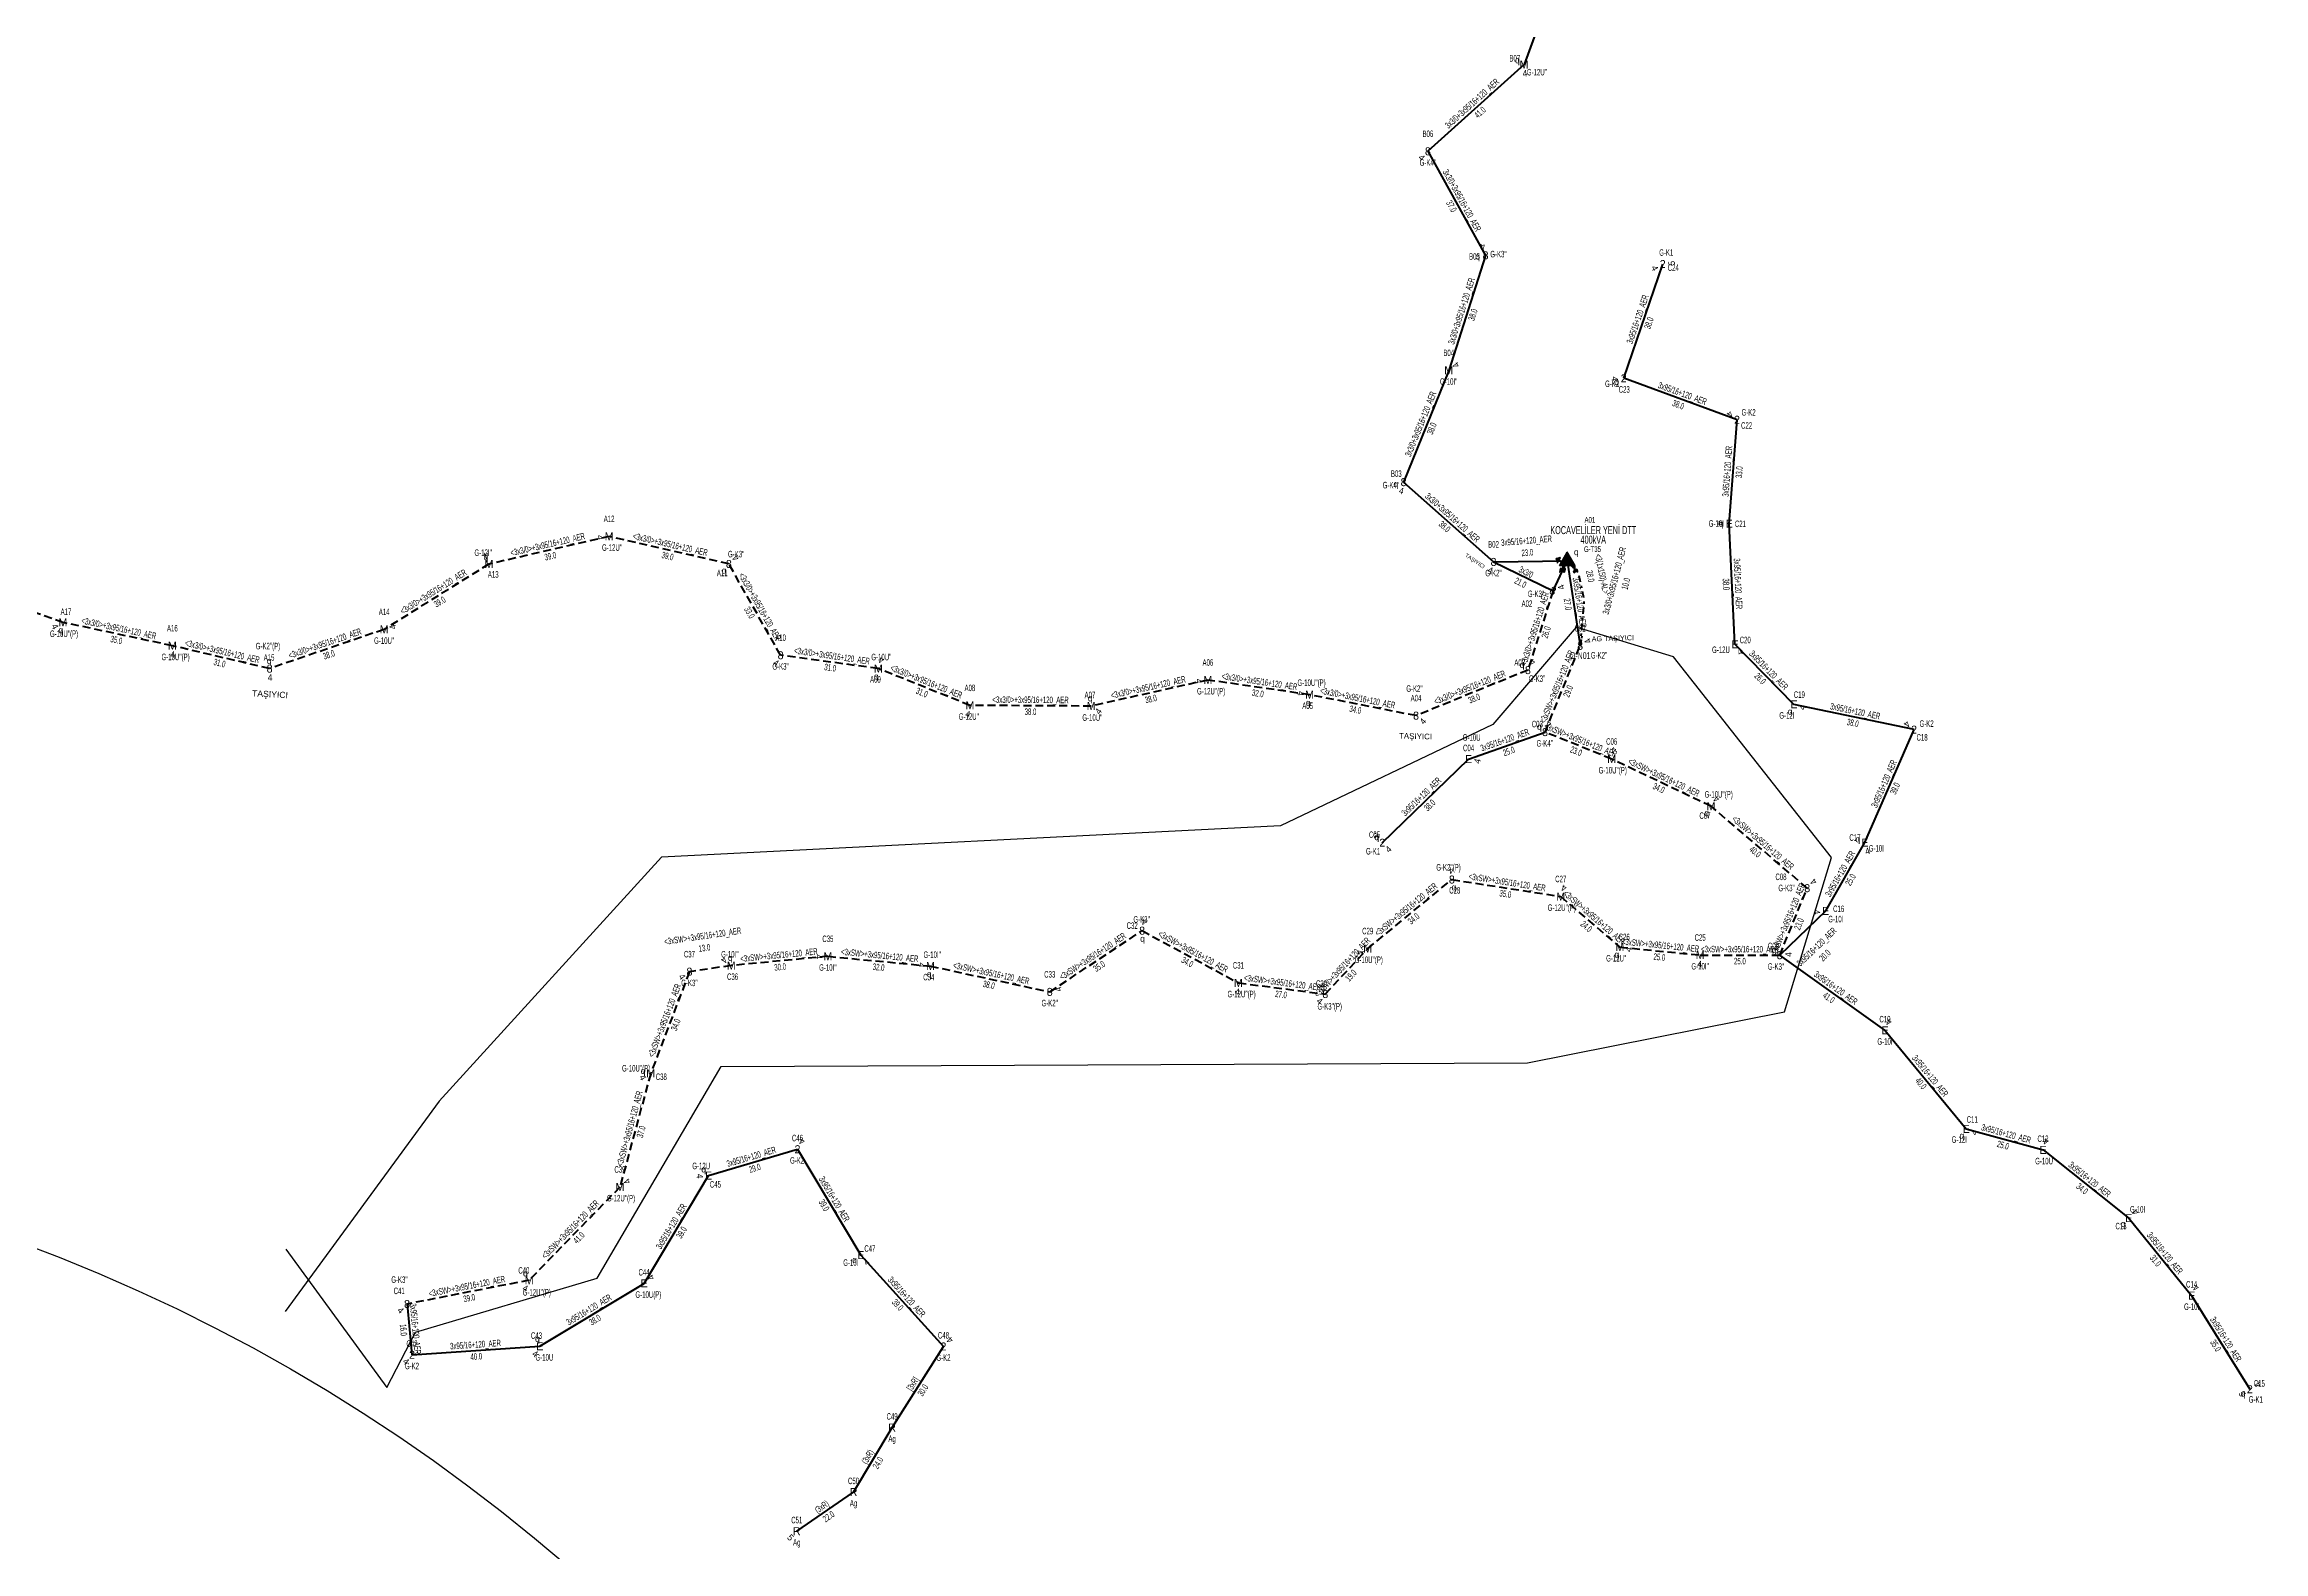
# Model space of a CAD drawing. Header units: millimetres. Extents: x 433713 to 438874, y 4028328 to 4034517.
# Drawn here: x 435345 to 436041, y 4031265 to 4031737 of the extents above; entities that cross this region are included whole.
import ezdxf
from ezdxf.enums import TextEntityAlignment as Align

# ---------------------------------------------------------------- set-up
doc = ezdxf.new("R2010")
doc.units = ezdxf.units.MM
doc.linetypes.add('DASHED', pattern=[3.75, 2.5, -1.25])
doc.linetypes.add('DASHEDXX', pattern=[5.05, 2, -1.175, 0.7, -1.175])
for name, color, linetype, lineweight in [('DIREK_AG_MEVCUT', 120, 'Continuous', 25), ('DIREK_AG_YENI', 108, 'Continuous', 25), ('DIREK_OG_YENI', 10, 'Continuous', 25), ('HAT_AG_HAVAI_BYSK', 3, 'Continuous', 50), ('HAT_AG_HAVAI_MEVCUT', 126, 'Continuous', 50), ('HAT_AG_HAVAI_YENI', 3, 'Continuous', 50), ('HAT_OG_HAVAI_ILERDE', 1, 'DASHED', 70), ('HAT_OG_HAVAI_YENI', 1, 'Continuous', 70), ('HAT_OG_YERALTI_ILERDE', 1, 'DASHEDXX', 70), ('KULLANICI', 1, 'Continuous', 25), ('NODE_OG_MEVCUT', 5, 'Continuous', 25), ('TRAFO_TADILAT_BYSK', 5, 'Continuous', 30), ('TRAFO_YENI', 5, 'Continuous', 30)]:
    doc.layers.add(name, color=color, linetype=linetype, lineweight=lineweight)
doc.styles.add('Direk', font='B_CAD')
doc.styles.get("Standard").update_dxf_attribs({"font": 'Arial'})

# ---------------------------------------------------------------- blocks, each defined once
blk = doc.blocks.new('YENI_DIREK')
h = blk.add_hatch(color=32)
h.paths.add_polyline_path([(-3.28, -0.5), (-3.07, -0.63), (-2.64, 0.1), (-1.87, -0.35), (-1.77, -0.17), (-2.54, 0.28), (-2.11, 1.01), (-2.33, 1.14)])
h.paths.add_polyline_path([(-3.42, -0.17), (-3.29, -0.25), (-2.57, 0.98), (-2.7, 1.06)])
h.paths.add_polyline_path([(-3.5, 0.29), (-3.37, 0.22), (-3.01, 0.82), (-3.14, 0.9)])
h.paths.add_polyline_path([(-3.41, 0.73), (-3.54, 0.81), (-3.62, 0.68), (-3.49, 0.61)])
h.paths.add_polyline_path([(-1.26, -1.44), (-1.46, -1.44), (-1.47, -2.34), (-2.22, -2.34), (-2.48, -3.47), (-2.38, -3.47), (-2.17, -2.54), (-1.87, -2.54), (-2.08, -3.47), (-1.98, -3.47), (-1.77, -2.54), (-1.47, -2.54), (-1.68, -3.48), (-1.58, -3.48), (-1.37, -2.54), (-1.07, -2.54), (-1.28, -3.48), (-1.18, -3.48), (-0.97, -2.54), (-0.67, -2.55), (-0.88, -3.48), (-0.78, -3.48), (-0.52, -2.35), (-1.27, -2.34)])
at = {"layer": 'TRAFO_YENI'}
for points in [[(2.31, -1.57), (2.08, -1.92), (2.04, -1.44), (1.9, -1.44), (1.98, -2.32), (2.21, -1.96), (2.27, -2.67), (2.06, -2.67), (2.36, -2.87), (2.36, -2.86), (2.6, -2.49), (2.41, -2.63)], [(2.31, -1.57), (2.08, -1.92), (2.04, -1.44), (1.9, -1.44), (1.98, -2.32), (2.21, -1.96), (2.27, -2.67), (2.06, -2.67), (2.36, -2.87), (1.94, -3.19), (2.16, -3.79), (2.22, -3.74), (2.04, -3.26), (2.22, -3.13), (2.4, -3.6), (2.46, -3.56), (2.28, -3.08), (2.46, -2.94), (2.64, -3.42), (2.69, -3.38), (2.51, -2.9), (2.69, -2.76), (2.87, -3.24), (2.93, -3.2), (2.75, -2.72), (2.93, -2.58), (3.11, -3.06), (3.17, -3.01), (2.95, -2.42), (2.36, -2.86), (2.6, -2.49), (2.41, -2.63)], [(2.93, -2.58), (3.11, -3.06), (3.17, -3.01), (2.95, -2.42), (2.36, -2.86), (2.6, -2.49), (2.41, -2.63), (2.31, -1.57), (2.08, -1.92), (2.04, -1.44), (1.9, -1.44), (1.98, -2.32), (2.21, -1.96), (2.27, -2.67), (2.06, -2.67), (2.36, -2.87), (1.94, -3.19), (2.16, -3.79), (2.22, -3.74), (2.04, -3.26), (2.22, -3.13), (2.4, -3.6), (2.46, -3.56), (2.28, -3.08), (2.46, -2.94), (2.64, -3.42), (2.69, -3.38), (2.51, -2.9), (2.69, -2.76), (2.87, -3.24), (2.93, -3.2), (2.75, -2.72)]]:
    blk.add_hatch(color=32, dxfattribs=at).paths.add_polyline_path(points)
at = {"layer": 'TRAFO_TADILAT_BYSK', "color": 32, "flags": 128}
for points in [[(-3.49, 0.61), (-3.41, 0.73), (-3.54, 0.81), (-3.62, 0.68), (-3.49, 0.61)], [(-3.37, 0.22), (-3.01, 0.82), (-3.14, 0.9), (-3.5, 0.29), (-3.37, 0.22)], [(-3.29, -0.25), (-2.57, 0.98), (-2.7, 1.06), (-3.42, -0.17), (-3.29, -0.25)], [(-1.77, -0.17), (-2.54, 0.28), (-2.11, 1.01), (-2.33, 1.14), (-3.28, -0.5), (-3.07, -0.63), (-2.64, 0.1), (-1.87, -0.35), (-1.77, -0.17)], [(-1.26, -1.44), (-1.46, -1.44), (-1.47, -2.34), (-2.22, -2.34), (-2.48, -3.47), (-2.38, -3.47), (-2.17, -2.54), (-1.87, -2.54), (-2.08, -3.47), (-1.98, -3.47), (-1.77, -2.54), (-1.47, -2.54), (-1.68, -3.48), (-1.58, -3.48), (-1.37, -2.54), (-1.07, -2.54), (-1.28, -3.48), (-1.18, -3.48), (-0.97, -2.54), (-0.67, -2.55), (-0.88, -3.48), (-0.78, -3.48), (-0.52, -2.35), (-1.27, -2.34), (-1.26, -1.44)]]:
    blk.add_lwpolyline(points, dxfattribs=at)
at = {"layer": 'TRAFO_YENI', "linetype": 'Continuous'}
for p, q in [((-2.5, -1.44), (0, 2.89)), ((2.5, -1.44), (0, 2.89)), ((-2.5, -1.44), (2.5, -1.44))]:
    blk.add_line(p, q, dxfattribs=at)
at = {"layer": 'TRAFO_YENI', "color": 32, "flags": 128}
blk.add_lwpolyline([(1.9, -1.44), (2.04, -1.44), (2.08, -1.92), (2.31, -1.57), (2.41, -2.63), (2.6, -2.49), (2.36, -2.86), (2.95, -2.42), (3.17, -3.01), (3.11, -3.06), (2.93, -2.58), (2.75, -2.72), (2.93, -3.2), (2.87, -3.24), (2.69, -2.76), (2.51, -2.9), (2.69, -3.38), (2.64, -3.42), (2.46, -2.94), (2.28, -3.08), (2.46, -3.56), (2.4, -3.6), (2.22, -3.13), (2.04, -3.26), (2.22, -3.74), (2.16, -3.79), (1.94, -3.19), (2.36, -2.87), (2.06, -2.67), (2.27, -2.67), (2.21, -1.96), (1.98, -2.32), (1.9, -1.44)], dxfattribs=at)
at = {"layer": 'TRAFO_YENI', "linetype": 'Continuous'}
for points in [[(-2.5, -1.44), (0, -1.44), (0, 2.89)], [(0, -1.44), (0, 2.89), (2.5, -1.44)]]:
    blk.add_solid(points, dxfattribs=at)

msp = doc.modelspace()

# ---------------------------------------------------------------- linework, layer by layer
at = {"layer": 'HAT_AG_HAVAI_BYSK'}
msp.add_line((435610.776862, 4031303.51008), (435626.89008, 4031328.940411), dxfattribs=at)
at = {"layer": 'HAT_AG_HAVAI_MEVCUT'}
for p, q in [((435598.690147, 4031283.304045), (435610.776862, 4031303.51008)), ((435580.883002, 4031271.0328), (435598.690147, 4031283.304045))]:
    msp.add_line(p, q, dxfattribs=at)
at = {"layer": 'HAT_AG_HAVAI_YENI'}
for p, q in [((435840.228953, 4031632.463545), (435852.461, 4031668.271)), ((435875.769648, 4031619.453264), (435840.228953, 4031632.463545)), ((435873.324898, 4031586.877633), (435875.769648, 4031619.453264)), ((435875.113, 4031549.061), (435873.324898, 4031586.877633)), ((435799.399968, 4031574.896205), (435822.537, 4031575.188)), ((435822.537, 4031575.188), (435826.555, 4031548.589)), ((435893.626, 4031530.227), (435875.113, 4031549.061)), ((435931.276508, 4031522.309529), (435893.626, 4031530.227)), ((435915.868, 4031486.906), (435931.276508, 4031522.309529)), ((435791.573, 4031513.075), (435815.55, 4031521.531)), ((435764.507, 4031486.866), (435791.573, 4031513.075)), ((435903.582317, 4031465.483836), (435915.868, 4031486.906)), ((435903.582317, 4031465.483836), (435889.136, 4031451.597)), ((435922.161275, 4031428.057178), (435889.136, 4031451.597)), ((435922.161275, 4031428.057178), (435947.637, 4031397.161)), ((435947.637, 4031397.161), (435971.724, 4031390.56)), ((435553.222, 4031382.526), (435581.110219, 4031390.776892)), ((435581.110219, 4031390.776892), (435600.995974, 4031357.572331)), ((435971.724, 4031390.56), (435998.643157, 4031369.163194)), ((435532.989, 4031348.723), (435553.222, 4031382.526)), ((435998.643157, 4031369.163194), (436018.334055, 4031344.913624)), ((435600.995974, 4031357.572331), (435626.89008, 4031328.940411)), ((435500.294, 4031329.019), (435532.989, 4031348.723)), ((435458.641, 4031342.252), (435460.19695, 4031326.329318)), ((436018.334055, 4031344.913624), (436036.611, 4031315.52)), ((435460.19695, 4031326.329318), (435500.294, 4031329.019))]:
    msp.add_line(p, q, dxfattribs=at)
at = {"layer": 'HAT_OG_HAVAI_ILERDE'}
for p, q in [((435522.022, 4031582.894), (435484.342, 4031574.202)), ((435559.589206, 4031574.247492), (435522.022, 4031582.894)), ((435484.342, 4031574.202), (435451.472, 4031553.727)), ((435575.802, 4031545.635), (435559.589206, 4031574.247492)), ((435350.73, 4031555.913), (435314.485949, 4031568.922673)), ((435818.049, 4031565.846), (435810.177, 4031540.975)), ((435385.055, 4031548.611), (435350.73, 4031555.913)), ((435451.472, 4031553.727), (435415.548, 4031541.439)), ((435415.548, 4031541.439), (435385.055, 4031548.611)), ((435606.453, 4031541.45), (435575.802, 4031545.635)), ((435815.55, 4031521.531), (435826.555, 4031548.589)), ((435635.185, 4031529.913), (435606.453, 4031541.45)), ((435709.82, 4031537.859), (435673.197, 4031529.697)), ((435741.686, 4031533.246), (435709.82, 4031537.859)), ((435810.177, 4031540.975), (435775.09, 4031526.692)), ((435673.197, 4031529.697), (435635.185, 4031529.913)), ((435775.09, 4031526.692), (435741.686, 4031533.246)), ((435836.458, 4031513.093), (435815.55, 4031521.531)), ((435867.607068, 4031498.279555), (435836.458, 4031513.093)), ((435897.779, 4031472.614), (435867.607068, 4031498.279555)), ((435759.937, 4031453.671), (435786.323, 4031475.322)), ((435786.323, 4031475.322), (435820.473, 4031469.998)), ((435820.473, 4031469.998), (435839.017, 4031454.123)), ((435889.136, 4031451.597), (435897.779, 4031472.614)), ((435660.217, 4031440.097), (435689.194, 4031459.3)), ((435689.194, 4031459.3), (435719.381, 4031442.92)), ((435746.634, 4031439.416), (435759.937, 4031453.671)), ((435839.017, 4031454.123), (435864.196, 4031451.644)), ((435547.219, 4031446.424), (435535.064, 4031414.566)), ((435560.332077, 4031448.342814), (435547.219, 4031446.424)), ((435590.635, 4031451.246), (435560.332077, 4031448.342814)), ((435590.635, 4031451.246), (435622.807, 4031448.188)), ((435622.807, 4031448.188), (435660.217, 4031440.097)), ((435864.196, 4031451.644), (435889.136, 4031451.597)), ((435719.381, 4031442.92), (435746.634, 4031439.416)), ((435535.064, 4031414.566), (435525.423, 4031378.933)), ((435525.423, 4031378.933), (435496.952, 4031349.716)), ((435496.952, 4031349.716), (435458.641, 4031342.252))]:
    msp.add_line(p, q, dxfattribs=at)
at = {"layer": 'HAT_OG_HAVAI_YENI'}
for p, q in [((435819.519, 4031759.771), (435808.97, 4031730.82)), ((435808.97, 4031730.82), (435778.809943, 4031703.60937)), ((435778.809943, 4031703.60937), (435796.895, 4031670.989)), ((435796.895, 4031670.989), (435785.343932, 4031634.938793)), ((435785.343932, 4031634.938793), (435771.183, 4031599.893)), ((435771.183, 4031599.893), (435799.399968, 4031574.896205)), ((435799.399968, 4031574.896205), (435818.049, 4031565.846)), ((435818.049, 4031565.846), (435822.537, 4031575.188))]:
    msp.add_line(p, q, dxfattribs=at)
at = {"layer": 'HAT_OG_YERALTI_ILERDE', "flags": 128}
for points in [[(435826.577516, 4031548.574906), (435827.894418, 4031562.795694), (435826.152705, 4031571.255174), (435822.537, 4031575.188)], [(435826.577516, 4031548.574906), (435827.146421, 4031551.668329), (435826.555, 4031548.589)]]:
    msp.add_lwpolyline(points, dxfattribs=at)
at = {"layer": 'KULLANICI', "flags": 128}
msp.add_lwpolyline([(435420.630577, 4031359.423627), (435452.303609, 4031316.061739), (435461.353046, 4031333.406494), (435518.289091, 4031350.37419), (435557.126261, 4031416.736732), (435810.087089, 4031417.852853), (435890.700567, 4031433.820697), (435905.425983, 4031482.23608), (435855.887651, 4031545.105933), (435825.321257, 4031554.476652), (435799.21711, 4031523.910258), (435732.536975, 4031492.117025), (435538.451385, 4031482.345764), (435468.733941, 4031405.852734), (435420.470274, 4031339.867251)], dxfattribs=at)
at = {"layer": 'KULLANICI'}
msp.add_circle((435146.483852, 4030841.631319), 553.666974, dxfattribs=at)

# ---------------------------------------------------------------- block references
at = {"layer": 'TRAFO_YENI'}
msp.add_blockref('YENI_DIREK', (435822.537, 4031575.188), dxfattribs=at)

# ---------------------------------------------------------------- texts
at = {"layer": 'DIREK_AG_MEVCUT', "width": 0.53}
for s, p in [('C49', (435610.776862, 4031307.01008)), ('Ag', (435610.776862, 4031300.01008)), ('C50', (435598.690147, 4031286.804045)), ('Ag', (435598.690147, 4031279.804045)), ('C51', (435580.883002, 4031274.5328)), ('Ag', (435580.883002, 4031267.5328))]:
    msp.add_text(s, height=2.05, dxfattribs=at).set_placement(p, align=Align.MIDDLE_CENTER)
at = {"layer": 'DIREK_AG_MEVCUT', "style": 'Direk'}
for p in [(435610.776862, 4031303.51008), (435598.690147, 4031283.304045), (435580.883002, 4031271.0328)]:
    msp.add_text('R', height=2.5, dxfattribs=at).set_placement(p, align=Align.MIDDLE_CENTER)
at = {"layer": 'DIREK_AG_MEVCUT', "color": 32, "style": 'Direk'}
msp.add_text('5', height=2, rotation=315.000001, dxfattribs=at).set_placement((435578.903103, 4031269.052901), align=Align.MIDDLE_CENTER)
at = {"layer": 'DIREK_AG_YENI', "style": 'Direk'}
for s, p in [('2', (435852.461, 4031668.271)), ('2', (435840.228953, 4031632.463545)), ('2', (435875.769648, 4031619.453264)), ('E', (435873.324898, 4031586.877633)), ('E', (435875.113, 4031549.061)), ('E', (435893.626, 4031530.227)), ('2', (435931.276508, 4031522.309529)), ('E', (435791.573, 4031513.075)), ('2', (435764.507, 4031486.866)), ('E', (435915.868, 4031486.906)), ('E', (435903.582317, 4031465.483836)), ('E', (435922.161275, 4031428.057178)), ('E', (435947.637, 4031397.161)), ('2', (435581.110219, 4031390.776892)), ('E', (435971.724, 4031390.56)), ('E', (435553.222, 4031382.526)), ('E', (435998.643157, 4031369.163194)), ('E', (435600.995974, 4031357.572331)), ('E', (435532.989, 4031348.723)), ('E', (436018.334055, 4031344.913624)), ('2', (435460.19695, 4031326.329318)), ('E', (435500.294, 4031329.019)), ('2', (435626.89008, 4031328.940411)), ('2', (436036.611, 4031315.52))]:
    msp.add_text(s, height=2.5, dxfattribs=at).set_placement(p, align=Align.MIDDLE_CENTER)
at = {"layer": 'DIREK_AG_YENI', "width": 0.53}
for s, p in [('G-K1', (435853.567527, 4031671.881148)), ('C24', (435855.773069, 4031667.139541)), ('G-K2', (435836.597346, 4031630.730054)), ('C23', (435840.394153, 4031628.967446)), ('G-K2', (435879.400032, 4031621.79298)), ('C22', (435878.777713, 4031617.663978)), ('G-10I', (435869.269398, 4031586.933724)), ('C21', (435876.824564, 4031586.82923)), ('C20', (435878.337944, 4031550.42105)), ('G-12U', (435870.723595, 4031547.352075)), ('C19', (435895.305935, 4031533.297475)), ('G-12I', (435891.401468, 4031526.777475)), ('G-K2', (435935.219955, 4031524.210495)), ('C04', (435791.573, 4031516.575)), ('G-10U', (435792.52849, 4031519.866096)), ('C18', (435933.80958, 4031519.894255)), ('C05', (435762.072263, 4031489.38037)), ('C17', (435912.740573, 4031488.47737)), ('G-K1', (435761.617426, 4031484.190689)), ('G-10I', (435919.439309, 4031485.111603)), ('C16', (435907.636819, 4031466.151196)), ('G-10I', (435906.735819, 4031462.925791)), ('C10', (435922.161275, 4031431.557178)), ('G-10I', (435922.161275, 4031424.557178)), ('C11', (435949.538578, 4031400.099367)), ('C46', (435581.110219, 4031394.276892)), ('G-12I', (435945.469701, 4031393.812034)), ('C12', (435971.724, 4031394.06)), ('G-12U', (435550.896601, 4031385.525064)), ('G-K2', (435580.983457, 4031387.276892)), ('G-10U', (435972.06121, 4031387.06)), ('C45', (435555.366648, 4031379.760049)), ('G-10I', (436001.380167, 4031371.928893)), ('C13', (435996.18122, 4031366.675451)), ('G-10I', (435597.824199, 4031355.223527)), ('C47', (435603.808703, 4031359.65525)), ('C44', (435532.989, 4031352.223)), ('C14', (436018.334055, 4031348.413624)), ('G-10U(P)', (435534.337925, 4031345.223)), ('G-10I', (436018.334055, 4031341.413624)), ('C42', (435460.19695, 4031329.829318)), ('C43', (435499.24405, 4031332.357803)), ('C48', (435626.89008, 4031332.440411)), ('G-K2', (435460.19695, 4031322.829318)), ('G-10U', (435501.73119, 4031325.521103)), ('G-K2', (435626.89008, 4031325.440411)), ('C15', (436039.583262, 4031317.36815)), ('G-K1', (436038.466616, 4031312.331868))]:
    msp.add_text(s, height=2.05, dxfattribs=at).set_placement(p, align=Align.MIDDLE_CENTER)
at = {"layer": 'DIREK_AG_YENI', "color": 32, "style": 'Direk'}
for s, rotation, p in [('5', 95.004471, (435855.250326, 4031668.515254)), ('4', 297.049486, (435849.967281, 4031666.997672)), ('4', 273.328134, (435837.433675, 4031632.300993)), ('4', 231.34751, (435873.582992, 4031621.202131)), ('4', 267.457849, (435870.527654, 4031587.001825)), ('4', 392.889993, (435876.633478, 4031546.709799)), ('4', 429.720104, (435896.25243, 4031529.256502)), ('4', 231.930551, (435929.07217, 4031524.036054)), ('4', 436.752343, (435794.298488, 4031512.43335)), ('5', 223.115886, (435762.593267, 4031488.909924)), ('4', 403.436723, (435766.432149, 4031484.832824)), ('4', 376.744215, (435916.674679, 4031484.224719)), ('4', 277.017171, (435900.80329, 4031465.141769)), ('4', 514.7538, (435923.3555, 4031430.589731)), ('4', 510.458407, (435582.490773, 4031393.212886)), ('4', 425.882674, (435950.19259, 4031396.016902)), ('4', 520.760211, (435972.646663, 4031393.203614)), ('4', 273.4431, (435550.427054, 4031382.35784)), ('4', 492.187838, (436000.717809, 4031371.043572)), ('4', 399.32335, (435602.770323, 4031355.406301)), ('4', 490.087064, (435535.131187, 4031350.526063)), ('4', 510.936668, (436019.694228, 4031347.361058)), ('4', 328.087015, (435498.813834, 4031326.642215)), ('4', 495.000001, (435628.869979, 4031330.92031)), ('4', 317.790441, (435458.315786, 4031324.255379)), ('5', 300.61913, (436034.201398, 4031314.093879)), ('4', 481.037191, (436039.010132, 4031316.963664))]:
    msp.add_text(s, height=2, rotation=rotation, dxfattribs=at).set_placement(p, align=Align.MIDDLE_CENTER)
at = {"layer": 'DIREK_AG_YENI', "color": 4, "style": 'Direk'}
for p in [(435837.972804, 4031631.386607), (435870.825137, 4031586.912207), (435892.426047, 4031528.033803), (435762.767902, 4031488.661979), (435913.634124, 4031488.028407), (435946.27873, 4031395.062166), (435551.690108, 4031384.501679), (435996.884631, 4031367.386235), (435598.986881, 4031356.084532), (435499.544036, 4031331.403859), (436034.487956, 4031314.199893)]:
    msp.add_text('q', height=2, dxfattribs=at).set_placement(p, align=Align.MIDDLE_CENTER)
at = {"layer": 'DIREK_OG_YENI', "width": 0.53}
for s, p in [('B07', (435806.064927, 4031732.772063)), ("G-12U''", (435813.006552, 4031728.419405)), ('B06', (435778.809943, 4031709.10937)), ("G-K4''", (435778.809943, 4031700.10937)), ('B05', (435793.41144, 4031670.650163)), ("G-K3''", (435800.96022, 4031671.384414)), ('B04', (435785.343932, 4031640.438793)), ("G-10I''", (435785.343932, 4031631.438793)), ("G-K4''", (435767.219491, 4031598.961147)), ('B03', (435768.904634, 4031602.549887)), ('A12', (435522.022, 4031588.394)), ("G-12I''", (435482.526645, 4031577.778658)), ("G-12U''", (435522.949943, 4031579.394)), ("G-K3''", (435561.891304, 4031577.334652)), ('B02', (435799.399968, 4031580.396205)), ('A13', (435485.678802, 4031570.96735)), ('A11', (435557.496934, 4031571.441712)), ("G-K2''", (435799.399968, 4031571.396205)), ("G-K3''", (435812.731879, 4031564.887356)), ('A17', (435351.687558, 4031559.279464)), ('A14', (435451.472, 4031559.227)), ('A02', (435809.880848, 4031561.802634)), ("G-10U''(P)", (435351.074085, 4031552.380307)), ('A16', (435385.055, 4031554.111)), ("G-10U''", (435451.472, 4031550.227)), ('A10', (435575.802, 4031551.135)), ('C02', (435826.555, 4031554.089)), ("G-10U''(P)", (435386.066715, 4031545.111)), ("G-K2''(P)", (435415.033167, 4031548.504208)), ('A15', (435415.37553, 4031544.934748)), ("G-K3''", (435575.802, 4031542.135)), ("G-10U''", (435607.412045, 4031545.073148)), ('A06', (435709.82, 4031543.359)), ('A03', (435807.605075, 4031543.348858)), ("G-K2''", (435832.512378, 4031545.622349)), ('A09', (435605.557396, 4031538.066526)), ('A08', (435635.185, 4031535.413)), ("G-10U''(P)", (435742.329937, 4031537.025556)), ("G-K2''", (435774.610831, 4031535.171213)), ("G-K3''", (435813.065984, 4031538.308501)), ('A07', (435672.823911, 4031533.177058)), ("G-12U''(P)", (435710.831715, 4031534.359)), ('A05', (435741.098163, 4031529.795718)), ('A04', (435775.09, 4031532.192)), ("G-12U''", (435634.84779, 4031526.413)), ("G-10U''", (435673.581098, 4031526.114249)), ('C03', (435813.134258, 4031524.063625)), ("G-K4''", (435815.471693, 4031518.015667)), ('C06', (435836.458, 4031518.593)), ("G-10U''(P)", (435836.79521, 4031509.593)), ("G-10U''(P)", (435870.023022, 4031502.012637)), ('C07', (435865.705451, 4031495.341213)), ("G-K2''(P)", (435785.281461, 4031479.140964)), ('C27', (435820.473, 4031475.498)), ('C08', (435889.551204, 4031476.17261)), ("G-K3''", (435891.3077, 4031472.673215)), ('C28', (435787.243914, 4031471.945327)), ("G-12U''(P)", (435820.81021, 4031466.498)), ('C32', (435686.074723, 4031460.887487)), ("G-K3''", (435689.038501, 4031462.828611)), ('C29', (435759.937, 4031459.171)), ('C37', (435547.219, 4031451.924)), ("G-10I''", (435559.901178, 4031451.904245)), ('C35', (435590.635, 4031456.746)), ("G-10I''", (435623.360565, 4031451.756859)), ('C26', (435840.389866, 4031457.342509)), ('C25', (435864.196, 4031457.144)), ('C09', (435887.190574, 4031454.506522)), ('C36', (435560.752478, 4031444.868154)), ("G-10I''", (435590.635, 4031447.746)), ('C34', (435622.27053, 4031444.729359)), ('C33', (435660.217, 4031445.597)), ('C31', (435719.381, 4031448.42)), ("G-10U''(P)", (435760.27421, 4031450.171)), ("G-12U''", (435837.869387, 4031450.640938)), ("G-10I''", (435864.196, 4031448.144)), ("G-K3''", (435887.998407, 4031448.052707)), ("G-K3''", (435547.219, 4031442.924)), ("G-12U''(P)", (435720.392715, 4031439.42)), ('C30', (435745.446947, 4031442.708553)), ("G-K2''", (435660.217, 4031436.597)), ("G-K3''(P)", (435748.021472, 4031435.567539)), ("G-10U''(P)", (435530.496956, 4031416.160561)), ('C38', (435538.392484, 4031413.483782)), ('C39', (435525.423, 4031384.433)), ("G-12U''(P)", (435525.76021, 4031375.433)), ("G-K3''", (435456.283598, 4031349.891882)), ('C40', (435495.288253, 4031352.795277)), ('C41', (435456.191151, 4031346.365293)), ("G-12U''(P)", (435499.346665, 4031345.908044))]:
    msp.add_text(s, height=2.05, dxfattribs=at).set_placement(p, align=Align.MIDDLE_CENTER)
at = {"layer": 'DIREK_OG_YENI', "color": 4, "style": 'Direk'}
for p in [(435806.894948, 4031732.214331), (435794.406743, 4031670.746973), (435768.749356, 4031599.320831), (435483.387142, 4031576.512464), (435558.094726, 4031572.243364), (435350.04603, 4031553.508383), (435415.424807, 4031543.935963), (435808.339911, 4031542.670613), (435605.813283, 4031539.033233), (435672.930508, 4031532.182756), (435741.266116, 4031530.781513), (435813.782233, 4031523.298767), (435866.24877, 4031496.180739), (435786.980796, 4031472.910091), (435689.304063, 4031456.802424), (435887.368233, 4031453.364767), (435560.031791, 4031450.824714), (435622.423807, 4031445.717542), (435838.036382, 4031451.823351), (435745.786105, 4031441.767824), (435532.686512, 4031415.339013), (435495.763609, 4031351.915484)]:
    msp.add_text('q', height=2, dxfattribs=at).set_placement(p, align=Align.MIDDLE_CENTER)
at = {"layer": 'DIREK_OG_YENI', "style": 'Direk'}
for s, p in [('M', (435808.97, 4031730.82)), ('8', (435778.809943, 4031703.60937)), ('8', (435796.895, 4031670.989)), ('M', (435785.343932, 4031634.938793)), ('8', (435771.183, 4031599.893)), ('M', (435522.022, 4031582.894)), ('M', (435484.342, 4031574.202)), ('8', (435559.589206, 4031574.247492)), ('8', (435799.399968, 4031574.896205)), ('M', (435350.73, 4031555.913)), ('M', (435451.472, 4031553.727)), ('M', (435385.055, 4031548.611)), ('8', (435575.802, 4031545.635)), ('8', (435826.555, 4031548.589)), ('8', (435415.548, 4031541.439)), ('M', (435606.453, 4031541.45)), ('M', (435709.82, 4031537.859)), ('8', (435810.177, 4031540.975)), ('M', (435635.185, 4031529.913)), ('M', (435673.197, 4031529.697)), ('M', (435741.686, 4031533.246)), ('8', (435775.09, 4031526.692)), ('8', (435815.55, 4031521.531)), ('M', (435836.458, 4031513.093)), ('M', (435867.607068, 4031498.279555)), ('8', (435786.323, 4031475.322)), ('8', (435897.779, 4031472.614)), ('M', (435820.473, 4031469.998)), ('8', (435689.194, 4031459.3)), ('M', (435759.937, 4031453.671)), ('M', (435839.017, 4031454.123)), ('M', (435864.196, 4031451.644)), ('8', (435889.136, 4031451.597)), ('8', (435547.219, 4031446.424)), ('M', (435560.332077, 4031448.342814)), ('M', (435590.635, 4031451.246)), ('M', (435622.807, 4031448.188)), ('8', (435660.217, 4031440.097)), ('M', (435719.381, 4031442.92)), ('8', (435746.634, 4031439.416)), ('M', (435535.064, 4031414.566)), ('M', (435525.423, 4031378.933)), ('M', (435496.952, 4031349.716)), ('8', (435458.641, 4031342.252))]:
    msp.add_text(s, height=2.5, dxfattribs=at).set_placement(p, align=Align.MIDDLE_CENTER)
at = {"layer": 'DIREK_OG_YENI', "color": 32, "style": 'Direk'}
for rotation, p in [(365.658231, (435809.246064, 4031728.033642)), (315.000001, (435776.830044, 4031701.629471)), (197.279984, (435796.063284, 4031673.662621)), (486.116853, (435787.605818, 4031636.589208)), (345.846696, (435770.498352, 4031597.177994)), (276.494866, (435519.23997, 4031582.57728)), (197.721921, (435483.489687, 4031576.869126)), (491.412709, (435561.689107, 4031576.099631)), (339.231486, (435798.407107, 4031572.278148)), (473.388296, (435820.61894, 4031566.957489)), (297.188348, (435348.239374, 4031554.633632)), (465.959564, (435454.164077, 4031554.496885)), (481.50276, (435828.942322, 4031550.052111)), (362.056486, (435385.155477, 4031545.812803)), (329.768671, (435574.392221, 4031543.215801)), (521.648255, (435607.334579, 4031544.107596)), (509.865039, (435811.582708, 4031543.396567)), (362.82402, (435415.685952, 4031538.6424)), (276.281962, (435707.036813, 4031537.55262)), (261.047046, (435738.920114, 4031533.681746)), (346.309715, (435634.522314, 4031527.19255)), (414.341547, (435675.472018, 4031528.064734)), (410.524651, (435777.251315, 4031524.911911)), (517.944504, (435816.601413, 4031524.126098)), (527.283077, (435837.074376, 4031515.824315)), (503.35209, (435869.278377, 4031500.526047)), (543.197372, (435786.166828, 4031478.117641)), (519.71687, (435821.443647, 4031472.624375)), (495.000001, (435899.758899, 4031474.593899)), (527.01937, (435689.822941, 4031462.028449)), (293.488949, (435757.369016, 4031452.554998)), (435.64152, (435841.729537, 4031453.428634)), (232.611795, (435558.107366, 4031450.043009)), (272.736274, (435587.838192, 4031451.112331)), (262.8763, (435620.028614, 4031448.535233)), (357.188724, (435864.05867, 4031448.84737)), (454.194083, (435891.928502, 4031451.801779)), (304.558091, (435544.913056, 4031444.835724)), (466.765553, (435662.897981, 4031440.904677)), (353.819002, (435719.079525, 4031440.136277)), (321.249418, (435744.881392, 4031437.232341)), (298.424917, (435532.601563, 4031413.233181)), (487.430583, (435527.646453, 4031380.634839)), (334.70343, (435495.75555, 4031347.184497)), (315.000001, (435456.661101, 4031340.272101))]:
    msp.add_text('4', height=2, rotation=rotation, dxfattribs=at).set_placement(p, align=Align.MIDDLE_CENTER)
at = {"layer": 'DIREK_OG_YENI', "style": 'Direk'}
msp.add_text('8', height=2.5, rotation=336.628918, dxfattribs=at).set_placement((435818.049, 4031565.846), align=Align.MIDDLE_CENTER)
at = {"layer": 'HAT_AG_HAVAI_BYSK', "lineweight": 30, "width": 0.53}
msp.add_text('[3xR]', height=2.05, rotation=57.640753, dxfattribs=at).set_placement((435618.115469, 4031316.680188), align=Align.CENTER)
msp.add_text('30.0', height=2.05, rotation=57.640753, dxfattribs=at).set_placement((435619.551474, 4031315.770303), align=Align.TOP_CENTER)
at = {"layer": 'HAT_AG_HAVAI_MEVCUT', "lineweight": 30, "width": 0.53}
for rotation, p in [(59.113254, (435604.004049, 4031293.843404)), (34.571472, (435589.304256, 4031277.868328))]:
    msp.add_text('(3xR)', height=2.05, rotation=rotation, dxfattribs=at).set_placement(p, align=Align.CENTER)
for s, rotation, p in [('24.0', 59.113254, (435605.462961, 4031292.970721)), ('22.0', 34.571472, (435590.268893, 4031276.468516))]:
    msp.add_text(s, height=2.05, rotation=rotation, dxfattribs=at).set_placement(p, align=Align.TOP_CENTER)
at = {"layer": 'HAT_AG_HAVAI_YENI', "lineweight": 30, "width": 0.53}
for rotation, p in [(71.138954, (435845.540843, 4031650.642143)), (339.893982, (435858.291495, 4031626.756604)), (85.708088, (435873.699657, 4031603.229061, 217937.884824)), (4.651271, (435809.808156, 4031580.548837)), (272.707127, (435875.068001, 4031568.009463, 217936.662449)), (278.590059, (435825.386465, 4031562.015459)), (314.507658, (435884.975553, 4031540.240022, 217937.5565)), (348.123978, (435912.626049, 4031527.100238, 217946.81287)), (19.426284, (435803.278795, 4031518.10461)), (66.48011, (435922.792871, 4031504.946972, 217965.638254)), (44.078163, (435777.448845, 4031500.581375, 217895.7865)), (60.165584, (435908.987812, 4031476.617789, 217957.934)), (403.87005, (435901.418824, 4031453.504567)), (324.519303, (435906.142218, 4031440.519147)), (309.507597, (435935.554947, 4031413.149842, 217973.8185)), (344.674176, (435959.90523, 4031394.68019, 217985.862068)), (16.480654, (435566.924856, 4031387.466623, 217790.555109)), (321.520493, (435985.712546, 4031380.526921, 217999.321579)), (300.916812, (435591.782323, 4031374.611335, 217800.497987)), (59.09754, (435542.376048, 4031366.06114, 217776.610884)), (309.076951, (436009.148461, 4031357.574218, 218009.167028)), (312.125528, (435614.573452, 4031343.826515, 217813.44504)), (31.075598, (435516.202839, 4031339.599115, 217766.4945)), (275.580879, (435460.264985, 4031334.373336)), (301.873313, (436028.19425, 4031330.665819, 218018.305387)), (3.837883, (435480.188664, 4031328.522353, 217750.147083))]:
    msp.add_text('3x95/16+120_AER', height=2.05, rotation=rotation, dxfattribs=at).set_placement(p, align=Align.CENTER)
for s, rotation, p in [('38.0', 71.138954, (435847.149562, 4031650.092577)), ('38.0', 339.893982, (435857.707106, 4031625.160205)), ('33.0', 85.708088, (435875.39489, 4031603.101836, 217937.884824)), ('23.0', 4.651271, (435809.946011, 4031578.854436)), ('38.0', 272.707127, (435873.369898, 4031567.92917, 217936.662449)), ('27.0', 278.590059, (435823.705535, 4031561.761541)), ('26.0', 314.507658, (435883.763186, 4031539.048314, 217937.5565)), ('38.0', 348.123978, (435912.276198, 4031525.436626, 217946.81287)), ('25.0', 19.426284, (435803.844205, 4031516.50139)), ('39.0', 66.48011, (435924.351638, 4031504.268557, 217965.638254)), ('38.0', 44.078163, (435778.631431, 4031499.360109, 217895.7865)), ('25.0', 60.165584, (435910.462505, 4031475.772047, 217957.934)), ('20.0', 403.87005, (435902.596966, 4031452.279014)), ('41.0', 324.519303, (435905.155489, 4031439.134818)), ('40.0', 309.507597, (435934.243328, 4031412.068335, 217973.8185)), ('25.0', 344.674176, (435959.455906, 4031393.040645, 217985.862068)), ('29.0', 16.480654, (435567.407131, 4031385.836467, 217790.555109)), ('34.0', 321.520493, (435984.654747, 4031379.196108, 217999.321579)), ('39.0', 300.916812, (435590.323869, 4031373.737887, 217800.497987)), ('39.0', 59.09754, (435543.834721, 4031365.188058, 217776.610884)), ('31.0', 309.076951, (436007.828751, 4031356.5026, 218009.167028)), ('39.0', 312.125528, (435613.312601, 4031342.686227, 217813.44504)), ('16.0', 275.580879, (435458.573043, 4031334.208009)), ('38.0', 31.075598, (435517.080326, 4031338.143087, 217766.4945)), ('35.0', 301.873313, (436026.75058, 4031329.768146, 218018.305387)), ('40.0', 3.837883, (435480.302451, 4031326.826166, 217750.147083))]:
    msp.add_text(s, height=2.05, rotation=rotation, dxfattribs=at).set_placement(p, align=Align.TOP_CENTER)
at = {"layer": 'HAT_OG_HAVAI_ILERDE', "lineweight": 30, "width": 0.53}
for s, rotation, p in [('<3x3/0>+3x95/16+120_AER', 372.989495, (435502.991128, 4031579.376055, 217742.171095)), ('<3x3/0>+3x95/16+120_AER', 347.038813, (435540.996341, 4031579.398951, 217761.01109)), ('<3x3/0>+3x95/16+120_AER', 391.918725, (435467.457807, 4031564.686043, 217725.736121)), ('<3x3/0>+3x95/16+120_AER', 299.53734, (435568.435133, 4031560.360288, 217779.794603)), ('<3x3/0>+3x95/16+120_AER', 432.437963, (435813.302667, 4031553.666901)), ('<3x3/0>+3x95/16+120_AER', 347.989742, (435368.069311, 4031553.093176, 217675.364838)), ('<3x3/0>+3x95/16+120_AER', 378.883262, (435433.234867, 4031548.387491)), ('<3x3/0>+3x95/16+120_AER', 346.765291, (435400.496199, 4031545.852181, 217692.527599)), ('<3x3/0>+3x95/16+120_AER', 351.725021, (435591.768305, 4031544.445053, 217788.419548)), ('<3xSW>+3x95/16+120_AER', 67.865956, (435820.265021, 4031535.380401)), ('<3x3/0>+3x95/16+120_AER', 338.121438, (435621.13582, 4031536.470251, 217803.226422)), ('<3x3/0>+3x95/16+120_AER', 372.564074, (435691.323565, 4031534.607968, 217836.598706)), ('<3x3/0>+3x95/16+120_AER', 351.762736, (435725.874759, 4031536.39388, 217854.90976)), ('<3x3/0>+3x95/16+120_AER', 382.150371, (435792.313191, 4031534.620689)), ('<3x3/0>+3x95/16+120_AER', 359.674987, (435654.196028, 4031530.655172, 217817.5925)), ('<3x3/0>+3x95/16+120_AER', 348.685257, (435756.612378, 4031531.255899)), ('<3xSW>+3x95/16+120_AER', 338.021097, (435826.322093, 4031518.100199)), ('<3xSW>+3x95/16+120_AER', 334.566151, (435852.397777, 4031506.453693)), ('<3xSW>+3x95/16+120_AER', 319.613785, (435883.243846, 4031486.094033)), ('<3xSW>+3x95/16+120_AER', 351.139575, (435803.529064, 4031473.499822)), ('<3xSW>+3x95/16+120_AER', 39.370758, (435772.591039, 4031465.153245)), ('<3xSW>+3x95/16+120_AER', 319.433738, (435830.297613, 4031462.70647)), ('<3xSW>+3x95/16+120_AER', 67.646199, (435892.671656, 4031462.428485)), ('<3xSW>+3x95/16+120_AER', 368.324878, (435551.52613, 4031456.590913)), ('<3xSW>+3x95/16+120_AER', 365.472546, (435575.402475, 4031450.640533)), ('<3xSW>+3x95/16+120_AER', 354.56909, (435606.801767, 4031450.563044)), ('<3xSW>+3x95/16+120_AER', 33.531104, (435674.235939, 4031450.406886)), ('<3xSW>+3x95/16+120_AER', 331.515917, (435704.692932, 4031451.857065)), ('<3xSW>+3x95/16+120_AER', 46.977896, (435752.664278, 4031447.123142)), ('<3xSW>+3x95/16+120_AER', 354.377446, (435851.689709, 4031453.729804)), ('<3xSW>+3x95/16+120_AER', 359.890503, (435876.667955, 4031452.470617)), ('<3xSW>+3x95/16+120_AER', 347.796756, (435641.691777, 4031444.973116)), ('<3xSW>+3x95/16+120_AER', 429.116179, (435540.347178, 4031430.797969)), ('<3xSW>+3x95/16+120_AER', 352.673259, (435733.116, 4031442.010987)), ('<3xSW>+3x95/16+120_AER', 434.861164, (435529.423051, 4031396.971368)), ('<3xSW>+3x95/16+120_AER', 405.740784, (435510.579009, 4031364.917548)), ('<3xSW>+3x95/16+120_AER', 371.024312, (435477.634109, 4031346.818243))]:
    msp.add_text(s, height=2.05, rotation=rotation, dxfattribs=at).set_placement(p, align=Align.CENTER)
for s, rotation, p in [('39.0', 372.989495, (435503.373241, 4031577.719555, 217742.171095)), ('39.0', 347.038813, (435540.615046, 4031577.742263, 217761.01109)), ('39.0', 391.918725, (435468.356624, 4031563.243085, 217725.736121)), ('33.0', 299.53734, (435566.956074, 4031559.522204, 217779.794603)), ('35.0', 347.989742, (435367.715563, 4031551.430389, 217675.364838)), ('26.0', 432.437963, (435814.923431, 4031553.153946)), ('31.0', 346.765291, (435400.107, 4031544.197332, 217692.527599)), ('38.0', 378.883262, (435433.785056, 4031546.778985)), ('31.0', 351.725021, (435591.523634, 4031542.762752, 217788.419548)), ('31.0', 338.121438, (435620.502331, 4031534.892693, 217803.226422)), ('38.0', 372.564074, (435691.693368, 4031532.948677, 217836.598706)), ('32.0', 351.762736, (435725.631195, 4031534.711419, 217854.90976)), ('34.0', 348.685257, (435756.278841, 4031529.58894)), ('38.0', 382.150371, (435792.954157, 4031533.046154)), ('29.0', 67.865956, (435821.83974, 4031534.739884)), ('38.0', 359.674987, (435654.186385, 4031528.955199, 217817.5925)), ('23.0', 338.021097, (435825.685842, 4031516.523752)), ('34.0', 334.566151, (435851.667681, 4031504.918454)), ('40.0', 319.613785, (435882.142354, 4031484.799153)), ('35.0', 351.139575, (435803.267217, 4031471.820109)), ('34.0', 39.370758, (435773.669411, 4031463.839047)), ('24.0', 319.433738, (435829.192057, 4031461.415058)), ('23.0', 67.646199, (435894.243906, 4031461.781933)), ('13.0', 368.324878, (435551.772266, 4031454.908826)), ('30.0', 365.472546, (435575.564602, 4031448.948281)), ('32.0', 354.56909, (435606.64087, 4031448.870675)), ('35.0', 33.531104, (435675.175001, 4031448.98979)), ('34.0', 331.515917, (435703.882177, 4031450.36285)), ('19.0', 46.977896, (435753.907132, 4031445.963265)), ('25.0', 354.377446, (435851.523152, 4031452.037983)), ('25.0', 359.890503, (435876.664706, 4031450.77062)), ('38.0', 347.796756, (435641.332431, 4031443.311529)), ('27.0', 352.673259, (435732.899203, 4031440.324868)), ('34.0', 429.116179, (435541.935496, 4031430.191963)), ('37.0', 434.861164, (435531.064054, 4031396.527398)), ('41.0', 405.740784, (435511.796532, 4031363.731108)), ('39.0', 371.024312, (435477.959193, 4031345.149615))]:
    msp.add_text(s, height=2.05, rotation=rotation, dxfattribs=at).set_placement(p, align=Align.TOP_CENTER)
at = {"layer": 'HAT_OG_HAVAI_YENI', "lineweight": 30, "width": 0.53}
for s, rotation, p in [('3x3/0+3x95/16+120_AER', 402.056563, (435793.320634, 4031717.845623, 217889.404972)), ('3x3/0+3x95/16+120_AER', 299.00442, (435788.595867, 4031687.711331, 217898.4475)), ('3x3/0+3x95/16+120_AER', 432.233252, (435790.310239, 4031653.223508)), ('3x3/0+3x95/16+120_AER', 427.997568, (435777.47536, 4031617.734583)), ('3x3/0+3x95/16+120_AER', 318.462454, (435785.855115, 4031588.031084)), ('3x3/0', 332.546158, (435809.116265, 4031570.806039)), ('3x3/0+3x95/16+120_AER', 435.210851, (435838.25222, 4031568.732957))]:
    msp.add_text(s, height=2.05, rotation=rotation, dxfattribs=at).set_placement(p, align=Align.CENTER)
for s, rotation, p in [('41.0', 402.056563, (435794.459403, 4031716.5834, 217889.404972)), ('37.0', 299.00442, (435787.109077, 4031686.88704, 217898.4475)), ('38.0', 432.233252, (435791.92916, 4031652.704766)), ('38.0', 427.997568, (435779.051546, 4031617.097685)), ('38.0', 318.462454, (435784.727827, 4031586.758597)), ('21.0', 332.546158, (435808.332507, 4031569.297489)), ('10.0', 435.210851, (435839.895902, 4031568.29901))]:
    msp.add_text(s, height=2.05, rotation=rotation, dxfattribs=at).set_placement(p, align=Align.TOP_CENTER)
at = {"layer": 'HAT_OG_YERALTI_ILERDE', "lineweight": 30, "width": 0.53}
msp.add_text('28.0', height=2.05, rotation=281.633991, dxfattribs=at).set_placement((435830.767158, 4031570.598134), align=Align.TOP_CENTER)
msp.add_text('<3(1x150)-AL>', height=2.05, rotation=281.633991, dxfattribs=at).set_placement((435832.432233, 4031570.940954), align=Align.CENTER)
at = {"layer": 'KULLANICI'}
for s, height, rotation, p in [('TAŞIYICI', 1.2156, 325.8525, (435793.593427, 4031575.19863)), ('AG TAŞIYICI', 1.614, 1.8543, (435836.808802, 4031550.948052))]:
    msp.add_text(s, height=height, rotation=rotation, dxfattribs=at).set_placement(p, align=Align.MIDDLE_CENTER)
for height, rotation, p in [(1.9356, 356.7928, (435409.997861, 4031532.775099)), (1.7831, 358.5312, (435769.72591, 4031519.498424))]:
    msp.add_text('TAŞIYICI', height=height, rotation=rotation, dxfattribs=at).set_placement(p)
at = {"layer": 'NODE_OG_MEVCUT', "width": 0.6}
msp.add_text('O-N01', height=2.1, dxfattribs=at).set_placement((435826.577516, 4031546.574906), align=Align.TOP_CENTER)
at = {"layer": 'NODE_OG_MEVCUT', "style": 'Direk'}
msp.add_text('A', height=1.4, dxfattribs=at).set_placement((435826.577516, 4031548.574906), align=Align.MIDDLE_CENTER)
at = {"layer": 'TRAFO_YENI', "width": 0.6}
for s, height, p in [('KOCAVELİLER YENİ DTT', 2.5, (435830.677175, 4031583.611885)), ('A01', 1.8, (435829.610699, 4031587.177835)), ('400kVA', 2.5, (435830.677175, 4031580.611885))]:
    msp.add_text(s, height=height, dxfattribs=at).set_placement(p, align=Align.CENTER)
at = {"layer": 'TRAFO_YENI', "color": 4, "style": 'Direk'}
msp.add_text('q', height=2, dxfattribs=at).set_placement((435825.365427, 4031578.016427), align=Align.MIDDLE_CENTER)
at = {"layer": 'TRAFO_YENI', "width": 0.6}
msp.add_text('G-T35', height=1.8, dxfattribs=at).set_placement((435830.429619, 4031579.787024), align=Align.TOP_CENTER)

doc.saveas('drawing.dxf')
